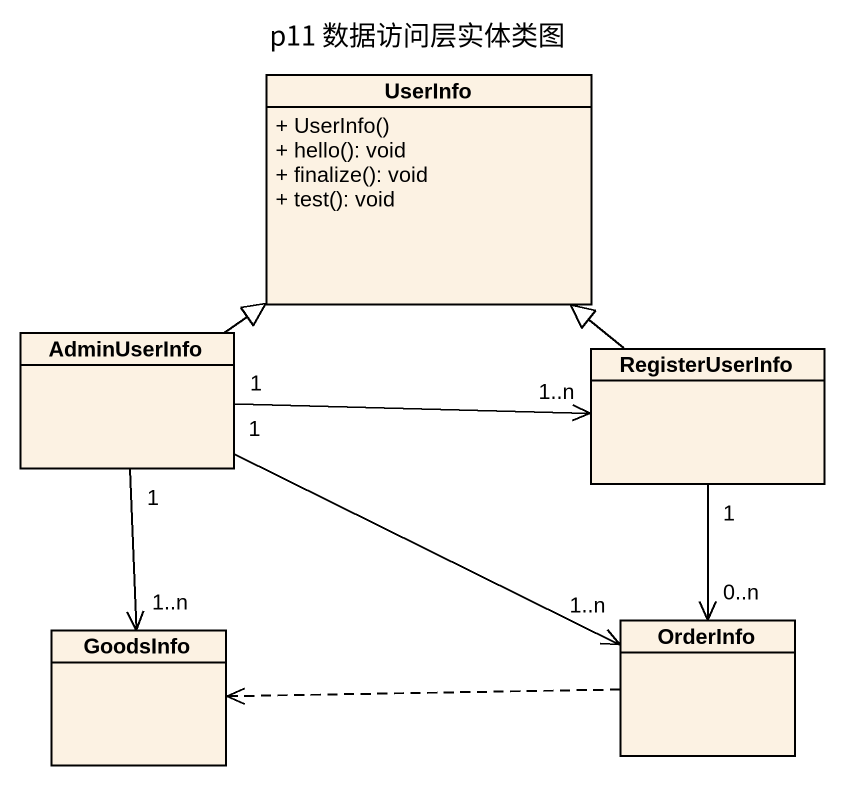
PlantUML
@startuml
title p11 数据访问层实体类图
hide circle
hide empty members
skinparam classAttributeIconSize 0
class UserInfo {
  + UserInfo()
  + hello(): void
  + finalize(): void
  + test(): void
}
class AdminUserInfo
class RegisterUserInfo
class GoodsInfo
class OrderInfo
AdminUserInfo -up-|> UserInfo
AdminUserInfo "1" -right-> "1..n" RegisterUserInfo
AdminUserInfo "1" --> "1..n" GoodsInfo
AdminUserInfo "1" -right-> "1..n" OrderInfo
RegisterUserInfo -up-|> UserInfo
RegisterUserInfo "1" --> "0..n" OrderInfo
OrderInfo .left.> GoodsInfo
@enduml
